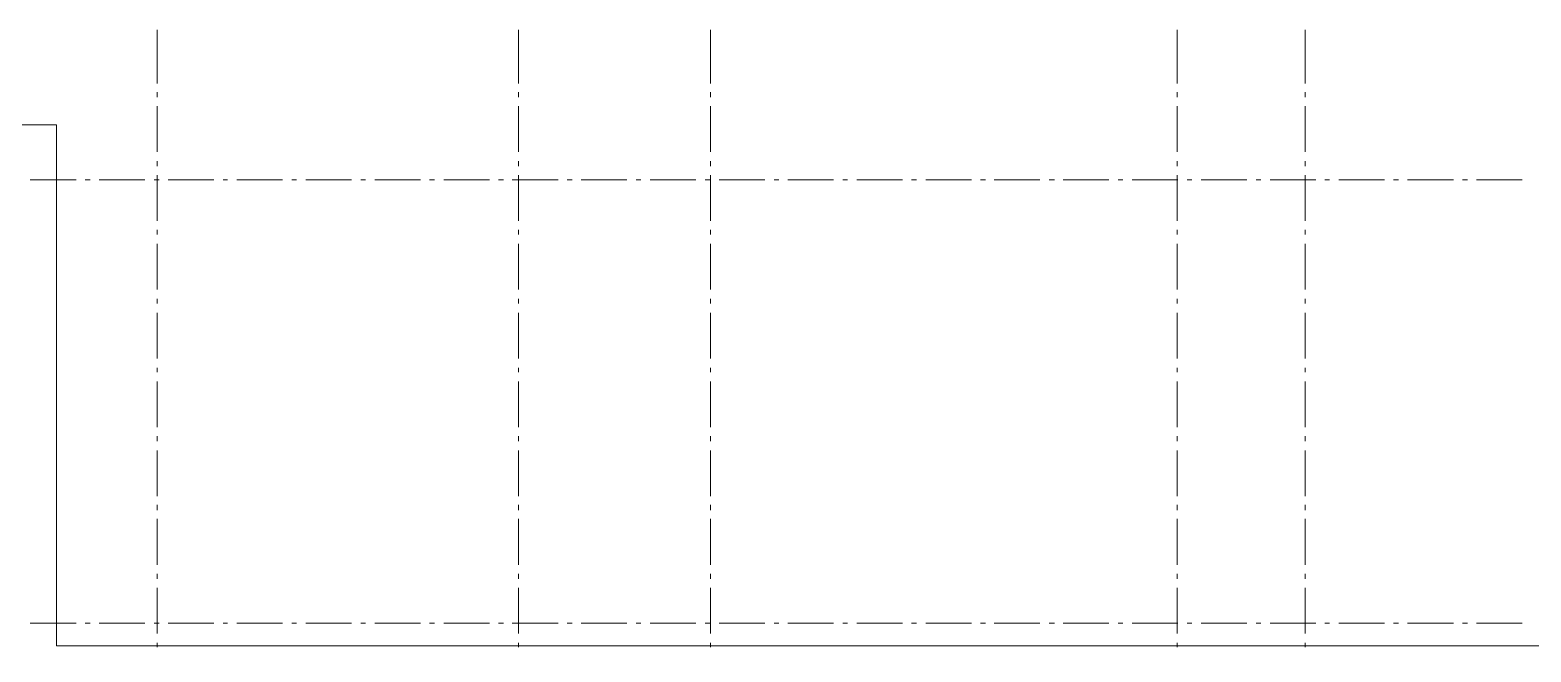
# Model space of a CAD drawing. Header units: millimetres. Extents: x -249154 to 415037, y -45458 to 354837.
# Drawn here: x -136795 to -120373, y 23358 to 30170 of the extents above; entities that cross this region are included whole.
import ezdxf

# ---------------------------------------------------------------- set-up
doc = ezdxf.new("R2010")
doc.units = ezdxf.units.MM

msp = doc.modelspace()

# ---------------------------------------------------------------- linework, layer by layer
at = {"lineweight": 9}
for points in [[(-135404, 29585), (-135404, 30170)], [(-131451, 29585), (-131451, 30170)], [(-129350, 29585), (-129350, 30170)], [(-124245, 29585), (-124245, 30170)], [(-122843, 29585), (-122843, 30170)], [(-135404, 29433), (-135404, 29488)], [(-131451, 29433), (-131451, 29488)], [(-129350, 29433), (-129350, 29488)], [(-124245, 29433), (-124245, 29488)], [(-122843, 29433), (-122843, 29488)], [(-135404, 28835), (-135404, 29335)], [(-131451, 28835), (-131451, 29335)], [(-129350, 28835), (-129350, 29335)], [(-124245, 28835), (-124245, 29335)], [(-122843, 28835), (-122843, 29335)], [(-145262, 8666), (-141207, 8666), (-141207, 909), (-104461, 909), (-104461, 23426), (-109621, 23426), (-118310, 23426), (-136505, 23426), (-136505, 29132), (-145321, 29132), (-145321, 28729)], [(-135404, 28679), (-135404, 28734)], [(-135404, 28081), (-135404, 28581)], [(-131451, 28679), (-131451, 28734)], [(-131451, 28081), (-131451, 28581)], [(-129350, 28679), (-129350, 28734)], [(-129350, 28081), (-129350, 28581)], [(-124245, 28679), (-124245, 28734)], [(-124245, 28081), (-124245, 28581)], [(-122843, 28679), (-122843, 28734)], [(-122843, 28081), (-122843, 28581)], [(-136793, 28530), (-136289, 28530)], [(-136192, 28530), (-136136, 28530)], [(-136039, 28530), (-135539, 28530)], [(-135437, 28530), (-135382, 28530)], [(-135285, 28530), (-134785, 28530)], [(-134683, 28530), (-134633, 28530)], [(-134531, 28530), (-134031, 28530)], [(-133929, 28530), (-133879, 28530)], [(-133777, 28530), (-133277, 28530)], [(-133175, 28530), (-133124, 28530)], [(-133023, 28530), (-132523, 28530)], [(-132425, 28530), (-132370, 28530)], [(-132269, 28530), (-131769, 28530)], [(-131671, 28530), (-131616, 28530)], [(-131519, 28530), (-131015, 28530)], [(-130917, 28530), (-130862, 28530)], [(-130765, 28530), (-130265, 28530)], [(-130163, 28530), (-130112, 28530)], [(-130011, 28530), (-129511, 28530)], [(-129409, 28530), (-129358, 28530)], [(-129257, 28530), (-128757, 28530)], [(-128655, 28530), (-128604, 28530)], [(-128503, 28530), (-128003, 28530)], [(-127901, 28530), (-127850, 28530)], [(-127749, 28530), (-127249, 28530)], [(-127151, 28530), (-127096, 28530)], [(-126994, 28530), (-126495, 28530)], [(-126397, 28530), (-126342, 28530)], [(-126245, 28530), (-125745, 28530)], [(-125643, 28530), (-125588, 28530)], [(-125491, 28530), (-124991, 28530)], [(-124889, 28530), (-124838, 28530)], [(-124736, 28530), (-124237, 28530)], [(-124135, 28530), (-124084, 28530)], [(-123982, 28530), (-123483, 28530)], [(-123381, 28530), (-123330, 28530)], [(-123228, 28530), (-122728, 28530)], [(-122627, 28530), (-122576, 28530)], [(-122474, 28530), (-121974, 28530)], [(-121877, 28530), (-121822, 28530)], [(-121724, 28530), (-121220, 28530)], [(-121123, 28530), (-121068, 28530)], [(-120970, 28530), (-120470, 28530)], [(-135404, 27929), (-135404, 27980)], [(-131451, 27929), (-131451, 27980)], [(-129350, 27929), (-129350, 27980)], [(-124245, 27929), (-124245, 27980)], [(-122843, 27929), (-122843, 27980)], [(-135404, 27327), (-135404, 27827)], [(-131451, 27327), (-131451, 27827)], [(-129350, 27327), (-129350, 27827)], [(-124245, 27327), (-124245, 27827)], [(-122843, 27327), (-122843, 27827)], [(-135404, 27175), (-135404, 27226)], [(-131451, 27175), (-131451, 27226)], [(-129350, 27175), (-129350, 27226)], [(-124245, 27175), (-124245, 27226)], [(-122843, 27175), (-122843, 27226)], [(-135404, 26573), (-135404, 27073)], [(-131451, 26573), (-131451, 27073)], [(-129350, 26573), (-129350, 27073)], [(-124245, 26573), (-124245, 27073)], [(-122843, 26573), (-122843, 27073)], [(-135404, 26421), (-135404, 26471)], [(-131451, 26421), (-131451, 26471)], [(-129350, 26421), (-129350, 26471)], [(-124245, 26421), (-124245, 26471)], [(-122843, 26421), (-122843, 26471)], [(-135404, 25819), (-135404, 26319)], [(-131451, 25819), (-131451, 26319)], [(-129350, 25819), (-129350, 26319)], [(-124245, 25819), (-124245, 26319)], [(-122843, 25819), (-122843, 26319)], [(-135404, 25667), (-135404, 25722)], [(-131451, 25667), (-131451, 25722)], [(-129350, 25667), (-129350, 25722)], [(-124245, 25667), (-124245, 25722)], [(-122843, 25667), (-122843, 25722)], [(-135404, 25065), (-135404, 25565)], [(-131451, 25065), (-131451, 25565)], [(-129350, 25065), (-129350, 25565)], [(-124245, 25065), (-124245, 25565)], [(-122843, 25065), (-122843, 25565)], [(-135404, 24912), (-135404, 24968)], [(-131451, 24912), (-131451, 24968)], [(-129350, 24912), (-129350, 24968)], [(-124245, 24912), (-124245, 24968)], [(-122843, 24912), (-122843, 24968)], [(-135404, 24311), (-135404, 24815)], [(-131451, 24311), (-131451, 24815)], [(-129350, 24311), (-129350, 24815)], [(-124245, 24311), (-124245, 24815)], [(-122843, 24311), (-122843, 24815)], [(-135404, 24158), (-135404, 24213)], [(-131451, 24158), (-131451, 24213)], [(-129350, 24158), (-129350, 24213)], [(-124245, 24158), (-124245, 24213)], [(-122843, 24158), (-122843, 24213)], [(-135404, 23561), (-135404, 24061)], [(-131451, 23561), (-131451, 24061)], [(-129350, 23561), (-129350, 24061)], [(-124245, 23561), (-124245, 24061)], [(-122843, 23561), (-122843, 24061)], [(-136793, 23675), (-136289, 23675)], [(-136192, 23675), (-136136, 23675)], [(-136039, 23675), (-135539, 23675)], [(-135437, 23675), (-135382, 23675)], [(-135285, 23675), (-134785, 23675)], [(-134683, 23675), (-134633, 23675)], [(-134531, 23675), (-134031, 23675)], [(-133929, 23675), (-133879, 23675)], [(-133777, 23675), (-133277, 23675)], [(-133175, 23675), (-133124, 23675)], [(-133023, 23675), (-132523, 23675)], [(-132425, 23675), (-132370, 23675)], [(-132269, 23675), (-131769, 23675)], [(-131671, 23675), (-131616, 23675)], [(-131519, 23675), (-131015, 23675)], [(-130917, 23675), (-130862, 23675)], [(-130765, 23675), (-130265, 23675)], [(-130163, 23675), (-130112, 23675)], [(-130011, 23675), (-129511, 23675)], [(-129409, 23675), (-129358, 23675)], [(-129257, 23675), (-128757, 23675)], [(-128655, 23675), (-128604, 23675)], [(-128503, 23675), (-128003, 23675)], [(-127901, 23675), (-127850, 23675)], [(-127749, 23675), (-127249, 23675)], [(-127151, 23675), (-127096, 23675)], [(-126994, 23675), (-126495, 23675)], [(-126397, 23675), (-126342, 23675)], [(-126245, 23675), (-125745, 23675)], [(-125643, 23675), (-125588, 23675)], [(-125491, 23675), (-124991, 23675)], [(-124889, 23675), (-124838, 23675)], [(-124736, 23675), (-124237, 23675)], [(-124135, 23675), (-124084, 23675)], [(-123982, 23675), (-123483, 23675)], [(-123381, 23675), (-123330, 23675)], [(-123228, 23675), (-122728, 23675)], [(-122627, 23675), (-122576, 23675)], [(-122474, 23675), (-121974, 23675)], [(-121877, 23675), (-121822, 23675)], [(-121724, 23675), (-121220, 23675)], [(-121123, 23675), (-121068, 23675)], [(-120970, 23675), (-120470, 23675)], [(-135404, 23409), (-135404, 23459)], [(-131451, 23409), (-131451, 23459)], [(-129350, 23409), (-129350, 23459)], [(-124245, 23409), (-124245, 23459)], [(-122843, 23409), (-122843, 23459)]]:
    msp.add_lwpolyline(points, dxfattribs=at)

doc.saveas('drawing.dxf')
